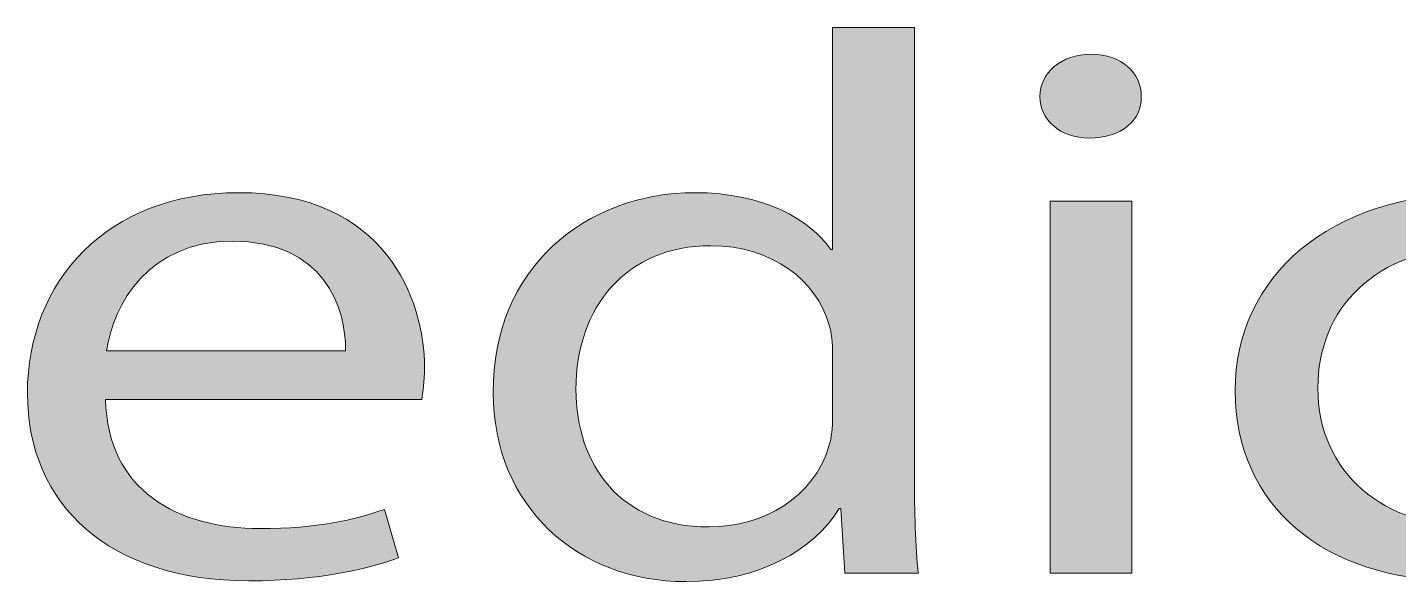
# Model space of a CAD drawing. Extents: x 589 to 1430, y -1477 to -475.
# Drawn here: x 1190.2 to 1275.5, y -1477 to -1442.5 of the extents above; entities that cross this region are included whole.
import ezdxf

# ---------------------------------------------------------------- set-up
doc = ezdxf.new("R2010")
doc.units = 0
doc.header["$MEASUREMENT"] = 0
doc.layers.add('katman 1', color=7, linetype='Continuous')

# ---------------------------------------------------------------- blocks, each defined once
blk = doc.blocks.new('block 2')
at = {"layer": 'katman 1', "true_color": 0xffffff}
h = blk.add_hatch(color=7, dxfattribs=at)
h.dxf.hatch_style = 2
edge = h.paths.add_edge_path()
edge.add_spline(control_points=[(1245.401, -1442.51), (1245.401, -1442.51), (1245.401, -1470.494), (1245.401, -1470.494), (1245.401, -1472.55), (1245.459, -1474.894), (1245.632, -1476.473), (1245.632, -1476.473), (1241.063, -1476.473), (1241.063, -1476.473), (1241.063, -1476.473), (1240.832, -1472.455), (1240.832, -1472.455), (1240.832, -1472.455), (1240.717, -1472.455), (1240.717, -1472.455), (1239.155, -1475.038), (1235.742, -1477), (1231.174, -1477), (1224.407, -1477), (1219.201, -1472.264), (1219.201, -1465.231), (1219.144, -1457.531), (1224.927, -1452.795), (1231.752, -1452.795), (1236.032, -1452.795), (1238.923, -1454.469), (1240.196, -1456.335), (1240.196, -1456.335), (1240.312, -1456.335), (1240.312, -1456.335), (1240.312, -1456.335), (1240.312, -1442.51), (1240.312, -1442.51), (1240.312, -1442.51), (1245.401, -1442.51), (1245.401, -1442.51)], knot_values=[0, 0, 0, 0, 1, 1, 1, 2, 2, 2, 3, 3, 3, 4, 4, 4, 5, 5, 5, 6, 6, 6, 7, 7, 7, 8, 8, 8, 9, 9, 9, 10, 10, 10, 11, 11, 11, 12, 12, 12, 12], degree=3, periodic=1)
edge = h.paths.add_edge_path()
edge.add_spline(control_points=[(1240.312, -1462.745), (1240.312, -1462.218), (1240.254, -1461.501), (1240.08, -1460.975), (1239.328, -1458.295), (1236.552, -1456.095), (1232.735, -1456.095), (1227.472, -1456.095), (1224.349, -1459.923), (1224.349, -1465.04), (1224.349, -1469.728), (1227.125, -1473.602), (1232.62, -1473.602), (1236.032, -1473.602), (1239.155, -1471.737), (1240.08, -1468.58), (1240.254, -1468.007), (1240.312, -1467.433), (1240.312, -1466.762), (1240.312, -1466.762), (1240.312, -1462.745), (1240.312, -1462.745)], knot_values=[0, 0, 0, 0, 1, 1, 1, 2, 2, 2, 3, 3, 3, 4, 4, 4, 5, 5, 5, 6, 6, 6, 7, 7, 7, 7], degree=3, periodic=1)
h = blk.add_hatch(color=7, dxfattribs=at)
h.dxf.hatch_style = 2
edge = h.paths.add_edge_path()
edge.add_spline(control_points=[(1259.506, -1446.816), (1259.564, -1448.251), (1258.292, -1449.399), (1256.268, -1449.399), (1254.474, -1449.399), (1253.202, -1448.251), (1253.202, -1446.816), (1253.202, -1445.332), (1254.533, -1444.184), (1256.383, -1444.184), (1258.292, -1444.184), (1259.506, -1445.332), (1259.506, -1446.816)], knot_values=[0, 0, 0, 0, 1, 1, 1, 2, 2, 2, 3, 3, 3, 4, 4, 4, 4], degree=3, periodic=1)
h.paths.add_polyline_path([(1253.838, -1476.473), (1253.838, -1453.322), (1258.928, -1453.322), (1258.928, -1476.473)])
h = blk.add_hatch(color=7, dxfattribs=at)
h.dxf.hatch_style = 2
edge = h.paths.add_edge_path()
edge.add_spline(control_points=[(1195.091, -1465.663), (1195.206, -1471.354), (1199.601, -1473.699), (1204.691, -1473.699), (1208.334, -1473.699), (1210.533, -1473.172), (1212.441, -1472.503), (1212.441, -1472.503), (1213.309, -1475.516), (1213.309, -1475.516), (1211.515, -1476.185), (1208.451, -1476.952), (1203.997, -1476.952), (1195.379, -1476.952), (1190.232, -1472.264), (1190.232, -1465.28), (1190.232, -1458.295), (1195.206, -1452.795), (1203.361, -1452.795), (1212.499, -1452.795), (1214.928, -1459.445), (1214.928, -1463.7), (1214.928, -1464.562), (1214.812, -1465.231), (1214.755, -1465.663), (1214.755, -1465.663), (1195.091, -1465.663), (1195.091, -1465.663)], knot_values=[0, 0, 0, 0, 1, 1, 1, 2, 2, 2, 3, 3, 3, 4, 4, 4, 5, 5, 5, 6, 6, 6, 7, 7, 7, 8, 8, 8, 9, 9, 9, 9], degree=3, periodic=1)
edge = h.paths.add_edge_path()
edge.add_spline(control_points=[(1210.012, -1462.648), (1210.069, -1459.97), (1208.682, -1455.809), (1202.956, -1455.809), (1197.809, -1455.809), (1195.553, -1459.731), (1195.148, -1462.648), (1195.148, -1462.648), (1210.012, -1462.648), (1210.012, -1462.648)], knot_values=[0, 0, 0, 0, 1, 1, 1, 2, 2, 2, 3, 3, 3, 3], degree=3, periodic=1)
h = blk.add_hatch(color=7, dxfattribs=at)
h.dxf.hatch_style = 2
edge = h.paths.add_edge_path()
edge.add_spline(control_points=[(1287.322, -1475.612), (1285.991, -1476.185), (1283.041, -1476.952), (1279.283, -1476.952), (1270.839, -1476.952), (1265.344, -1472.216), (1265.344, -1465.136), (1265.344, -1458.009), (1271.244, -1452.843), (1280.382, -1452.843), (1283.389, -1452.843), (1286.049, -1453.464), (1287.437, -1454.039), (1287.437, -1454.039), (1286.281, -1457.292), (1286.281, -1457.292), (1285.066, -1456.718), (1283.158, -1456.191), (1280.382, -1456.191), (1273.961, -1456.191), (1270.491, -1460.114), (1270.491, -1464.945), (1270.491, -1470.302), (1274.656, -1473.602), (1280.208, -1473.602), (1283.1, -1473.602), (1285.009, -1472.982), (1286.454, -1472.455), (1286.454, -1472.455), (1287.322, -1475.612), (1287.322, -1475.612)], knot_values=[0, 0, 0, 0, 1, 1, 1, 2, 2, 2, 3, 3, 3, 4, 4, 4, 5, 5, 5, 6, 6, 6, 7, 7, 7, 8, 8, 8, 9, 9, 9, 10, 10, 10, 10], degree=3, periodic=1)
at = {"layer": 'katman 1', "lineweight": 0}
blk.add_lwpolyline([(1253.838, -1476.473), (1253.838, -1453.322), (1258.928, -1453.322), (1258.928, -1476.473), (1253.838, -1476.473)], dxfattribs=at)
for points, knots in [([(1245.401, -1442.51), (1245.401, -1442.51), (1245.401, -1470.494), (1245.401, -1470.494), (1245.401, -1472.55), (1245.459, -1474.894), (1245.632, -1476.473), (1245.632, -1476.473), (1241.063, -1476.473), (1241.063, -1476.473), (1241.063, -1476.473), (1240.832, -1472.455), (1240.832, -1472.455), (1240.832, -1472.455), (1240.717, -1472.455), (1240.717, -1472.455), (1239.155, -1475.038), (1235.742, -1477), (1231.174, -1477), (1224.407, -1477), (1219.201, -1472.264), (1219.201, -1465.231), (1219.144, -1457.531), (1224.927, -1452.795), (1231.752, -1452.795), (1236.032, -1452.795), (1238.923, -1454.469), (1240.196, -1456.335), (1240.196, -1456.335), (1240.312, -1456.335), (1240.312, -1456.335), (1240.312, -1456.335), (1240.312, -1442.51), (1240.312, -1442.51), (1240.312, -1442.51), (1245.401, -1442.51), (1245.401, -1442.51)], [0, 0, 0, 0, 1, 1, 1, 2, 2, 2, 3, 3, 3, 4, 4, 4, 5, 5, 5, 6, 6, 6, 7, 7, 7, 8, 8, 8, 9, 9, 9, 10, 10, 10, 11, 11, 11, 12, 12, 12, 12]), ([(1259.506, -1446.816), (1259.564, -1448.251), (1258.292, -1449.399), (1256.268, -1449.399), (1254.474, -1449.399), (1253.202, -1448.251), (1253.202, -1446.816), (1253.202, -1445.332), (1254.533, -1444.184), (1256.383, -1444.184), (1258.292, -1444.184), (1259.506, -1445.332), (1259.506, -1446.816)], [0, 0, 0, 0, 1, 1, 1, 2, 2, 2, 3, 3, 3, 4, 4, 4, 4]), ([(1195.091, -1465.663), (1195.206, -1471.354), (1199.601, -1473.699), (1204.691, -1473.699), (1208.334, -1473.699), (1210.533, -1473.172), (1212.441, -1472.503), (1212.441, -1472.503), (1213.309, -1475.516), (1213.309, -1475.516), (1211.515, -1476.185), (1208.451, -1476.952), (1203.997, -1476.952), (1195.379, -1476.952), (1190.232, -1472.264), (1190.232, -1465.28), (1190.232, -1458.295), (1195.206, -1452.795), (1203.361, -1452.795), (1212.499, -1452.795), (1214.928, -1459.445), (1214.928, -1463.7), (1214.928, -1464.562), (1214.812, -1465.231), (1214.755, -1465.663), (1214.755, -1465.663), (1195.091, -1465.663), (1195.091, -1465.663)], [0, 0, 0, 0, 1, 1, 1, 2, 2, 2, 3, 3, 3, 4, 4, 4, 5, 5, 5, 6, 6, 6, 7, 7, 7, 8, 8, 8, 9, 9, 9, 9]), ([(1287.322, -1475.612), (1285.991, -1476.185), (1283.041, -1476.952), (1279.283, -1476.952), (1270.839, -1476.952), (1265.344, -1472.216), (1265.344, -1465.136), (1265.344, -1458.009), (1271.244, -1452.843), (1280.382, -1452.843), (1283.389, -1452.843), (1286.049, -1453.464), (1287.437, -1454.039), (1287.437, -1454.039), (1286.281, -1457.292), (1286.281, -1457.292), (1285.066, -1456.718), (1283.158, -1456.191), (1280.382, -1456.191), (1273.961, -1456.191), (1270.491, -1460.114), (1270.491, -1464.945), (1270.491, -1470.302), (1274.656, -1473.602), (1280.208, -1473.602), (1283.1, -1473.602), (1285.009, -1472.982), (1286.454, -1472.455), (1286.454, -1472.455), (1287.322, -1475.612), (1287.322, -1475.612)], [0, 0, 0, 0, 1, 1, 1, 2, 2, 2, 3, 3, 3, 4, 4, 4, 5, 5, 5, 6, 6, 6, 7, 7, 7, 8, 8, 8, 9, 9, 9, 10, 10, 10, 10]), ([(1210.012, -1462.648), (1210.069, -1459.97), (1208.682, -1455.809), (1202.956, -1455.809), (1197.809, -1455.809), (1195.553, -1459.731), (1195.148, -1462.648), (1195.148, -1462.648), (1210.012, -1462.648), (1210.012, -1462.648)], [0, 0, 0, 0, 1, 1, 1, 2, 2, 2, 3, 3, 3, 3]), ([(1240.312, -1462.745), (1240.312, -1462.218), (1240.254, -1461.501), (1240.08, -1460.975), (1239.328, -1458.295), (1236.552, -1456.095), (1232.735, -1456.095), (1227.472, -1456.095), (1224.349, -1459.923), (1224.349, -1465.04), (1224.349, -1469.728), (1227.125, -1473.602), (1232.62, -1473.602), (1236.032, -1473.602), (1239.155, -1471.737), (1240.08, -1468.58), (1240.254, -1468.007), (1240.312, -1467.433), (1240.312, -1466.762), (1240.312, -1466.762), (1240.312, -1462.745), (1240.312, -1462.745)], [0, 0, 0, 0, 1, 1, 1, 2, 2, 2, 3, 3, 3, 4, 4, 4, 5, 5, 5, 6, 6, 6, 7, 7, 7, 7])]:
    blk.add_open_spline(points, degree=3, knots=knots, dxfattribs=at)

msp = doc.modelspace()

# ---------------------------------------------------------------- block references
at = {"layer": 'katman 1'}
msp.add_blockref('block 2', (0, 0), dxfattribs=at)

doc.saveas('drawing.dxf')
